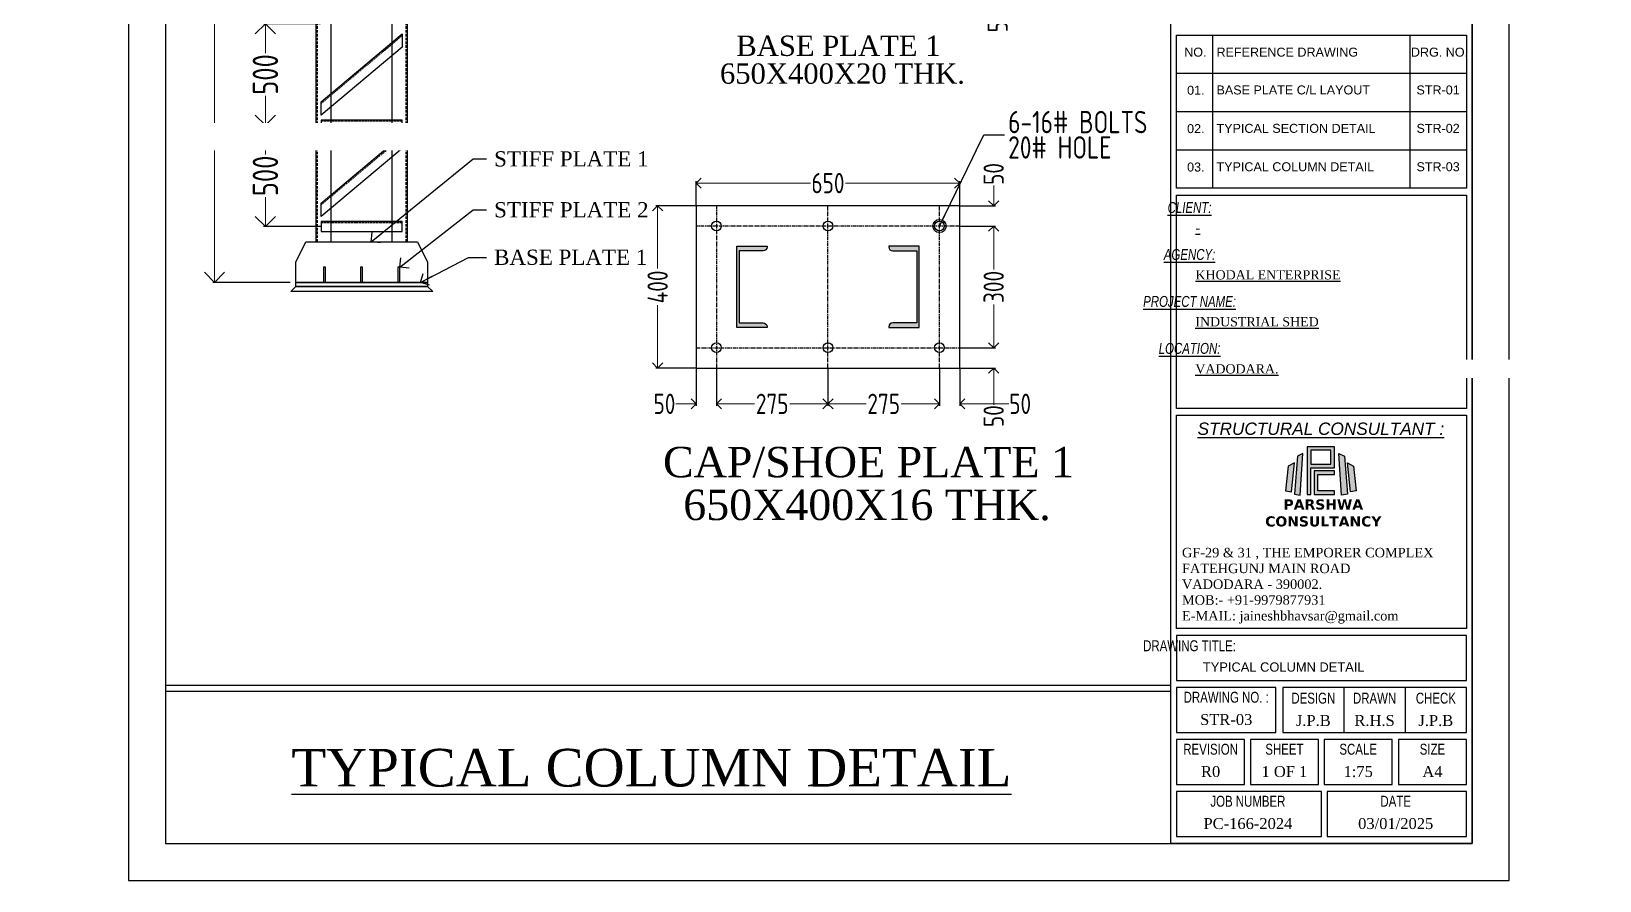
# Model space of a CAD drawing. Header units: millimetres. Extents: x 3470347 to 5996549, y -3470518 to 17149644.
# Drawn here: x 4820664 to 4836133, y 6885636 to 6894010 of the extents above; entities that cross this region are included whole.
import ezdxf

# ---------------------------------------------------------------- set-up
doc = ezdxf.new("R2010")
doc.units = ezdxf.units.MM
doc.header["$MEASUREMENT"] = 0
doc.header["$PDMODE"] = 35
doc.header["$PDSIZE"] = -5
doc.linetypes.add('CENTERX2', pattern=[4, 2.5, -0.5, 0.5, -0.5])
doc.linetypes.add('DASHED', pattern=[0.75, 0.5, -0.25])
doc.layers.get('0').update_dxf_attribs({"linetype": 'CONTINUOUS', "lineweight": 25})
doc.layers.get('DEFPOINTS').update_dxf_attribs({"linetype": 'CONTINUOUS', "lineweight": 25})
for name, color, linetype, lineweight in [('rDIMension', 1, 'CONTINUOUS', 18), ('rRCC 1', 3, 'CONTINUOUS', 25), ('SHEET', 7, 'CONTINUOUS', 15)]:
    doc.layers.add(name, color=color, linetype=linetype, lineweight=lineweight)
doc.layers.add('STR TEX', color=4, linetype='CONTINUOUS')
doc.styles.add('Arial', font='arial.ttf', dxfattribs={"height": 0.2})
doc.styles.add('DIM', font='geniso.shx', dxfattribs={"width": 0.85})
doc.styles.add('JAINIL', font='times.ttf')
doc.styles.get("Standard").update_dxf_attribs({"font": ''})
doc.styles.add('TEXT3', font='geniso.shx')
doc.styles.add('TEXT3 0.75NA', font='geniso.shx', dxfattribs={"width": 0.75})
doc.styles.get('Standard').set_extended_font_data('AR CENA')
doc.dimstyles.new('ST-100', dxfattribs={"dimscale": 100, "dimtxt": 7, "dimasz": 5, "dimexe": 0.18, "dimexo": 0.0625, "dimgap": 0.2, "dimtad": 0, "dimdec": 0, "dimzin": 0, "dimdsep": 46, "dimtxsty": 'DIM', "dimblk": 'OPEN90', "dimcen": 0.09, "dimclrd": 256, "dimclrt": 7, "dimadec": 0, "dimazin": 0, "dimtfac": 1, "dimtdec": 0, "dimtofl": 0, "dimtmove": 0, "dimatfit": 3, "dimldrblk": 'OPEN90', "dimfxl": 1, "dimtolj": 1, "dimtzin": 0, "dimlwd": -1, "dimarcsym": 0})
doc.dimstyles.new('ST-25', dxfattribs={"dimscale": 100, "dimtxt": 2.5, "dimasz": 2, "dimexe": 0.18, "dimexo": 0.0625, "dimgap": 0.2, "dimtad": 0, "dimdec": 0, "dimlfac": 0.25, "dimzin": 0, "dimdsep": 46, "dimtxsty": 'DIM', "dimblk": 'OPEN90', "dimcen": 0.09, "dimclrd": 256, "dimclrt": 7, "dimadec": 0, "dimazin": 0, "dimtfac": 1, "dimtdec": 0, "dimtofl": 0, "dimtmove": 0, "dimatfit": 3, "dimldrblk": 'OPEN90', "dimfxl": 1, "dimtolj": 1, "dimtzin": 0, "dimlwd": -1, "dimarcsym": 0})
doc.dimstyles.new('ST-50', dxfattribs={"dimscale": 100, "dimtxt": 2.5, "dimasz": 2, "dimexe": 0.18, "dimexo": 0.0625, "dimgap": 0.2, "dimtad": 0, "dimdec": 0, "dimlfac": 0.5, "dimzin": 0, "dimdsep": 46, "dimtxsty": 'DIM', "dimblk": 'OPEN90', "dimcen": 0.09, "dimclrd": 256, "dimclrt": 7, "dimadec": 0, "dimazin": 0, "dimtfac": 1, "dimtdec": 0, "dimtofl": 0, "dimtmove": 0, "dimatfit": 3, "dimldrblk": 'OPEN90', "dimfxl": 1, "dimtolj": 1, "dimtzin": 0, "dimlwd": -1, "dimarcsym": 0})

# ---------------------------------------------------------------- blocks, each defined once
blk = doc.blocks.new('_Open90')
at = {"color": 0, "linetype": 'ByBlock', "lineweight": -2}
for p, q in [((0, 0), (-1, 0)), ((-0.5, 0.5), (0, 0)), ((0, 0), (-0.5, -0.5))]:
    blk.add_line(p, q, dxfattribs=at)
blk = doc.blocks.new('*D828')
at = {"layer": 'DEFPOINTS', "color": 0}
for p in [(4822470, 6903535), (4823472, 6903535), (4823222, 6891535)]:
    blk.add_point(p, dxfattribs=at)
at = {"layer": 'rDIMension', "color": 0, "linetype": 'ByBlock', "lineweight": -2, "ltscale": 0.3}
for p, q in [((4823466, 6903535), (4822452, 6903535)), ((4823216, 6891535), (4822452, 6891535))]:
    blk.add_line(p, q, dxfattribs=at)
at = {"layer": 'rDIMension', "linetype": 'ByBlock', "ltscale": 0.3}
for p, q in [((4822470, 6903335), (4822470, 6897821)), ((4822470, 6891735), (4822470, 6897249))]:
    blk.add_line(p, q, dxfattribs=at)
at = {"layer": 'rDIMension', "xscale": 200, "yscale": 200, "zscale": 200}
for p, rotation in [((4822470, 6903535), 90), ((4822470, 6891535), 270)]:
    blk.add_blockref('_Open90', p, dxfattribs=dict(at, rotation=rotation))
at = {"layer": 'rDIMension', "color": 7, "insert": (4822470, 6897535), "char_height": 250, "attachment_point": 5, "rotation": 90, "style": 'DIM'}
blk.add_mtext('\\A1;6000', dxfattribs=at)
blk = doc.blocks.new('*D829')
at = {"layer": 'DEFPOINTS', "color": 0}
for p in [(4822972, 6893085), (4823522, 6893085), (4823522, 6892085)]:
    blk.add_point(p, dxfattribs=at)
at = {"layer": 'rDIMension', "color": 0, "linetype": 'ByBlock', "lineweight": -2, "ltscale": 0.3}
for p, q in [((4823516, 6893085), (4822954, 6893085)), ((4823516, 6892085), (4822954, 6892085))]:
    blk.add_line(p, q, dxfattribs=at)
at = {"layer": 'rDIMension', "linetype": 'ByBlock', "ltscale": 0.3}
for p, q in [((4822972, 6892885), (4822972, 6892796)), ((4822972, 6892285), (4822972, 6892374))]:
    blk.add_line(p, q, dxfattribs=at)
at = {"layer": 'rDIMension', "xscale": 200, "yscale": 200, "zscale": 200}
for p, rotation in [((4822972, 6893085), 90), ((4822972, 6892085), 270)]:
    blk.add_blockref('_Open90', p, dxfattribs=dict(at, rotation=rotation))
at = {"layer": 'rDIMension', "color": 7, "insert": (4822972, 6892585), "char_height": 250, "attachment_point": 5, "rotation": 90, "style": 'DIM'}
blk.add_mtext('\\A1;500', dxfattribs=at)
blk = doc.blocks.new('*D830')
at = {"layer": 'DEFPOINTS', "color": 0}
for p in [(4822972, 6894085), (4823522, 6894085), (4823522, 6893085)]:
    blk.add_point(p, dxfattribs=at)
at = {"layer": 'rDIMension', "color": 0, "linetype": 'ByBlock', "lineweight": -2, "ltscale": 0.3}
for p, q in [((4823516, 6894085), (4822954, 6894085)), ((4823516, 6893085), (4822954, 6893085))]:
    blk.add_line(p, q, dxfattribs=at)
at = {"layer": 'rDIMension', "linetype": 'ByBlock', "ltscale": 0.3}
for p, q in [((4822972, 6893885), (4822972, 6893796)), ((4822972, 6893285), (4822972, 6893374))]:
    blk.add_line(p, q, dxfattribs=at)
at = {"layer": 'rDIMension', "xscale": 200, "yscale": 200, "zscale": 200}
for p, rotation in [((4822972, 6894085), 90), ((4822972, 6893085), 270)]:
    blk.add_blockref('_Open90', p, dxfattribs=dict(at, rotation=rotation))
at = {"layer": 'rDIMension', "color": 7, "insert": (4822972, 6893585), "char_height": 250, "attachment_point": 5, "rotation": 90, "style": 'DIM'}
blk.add_mtext('\\A1;500', dxfattribs=at)
blk = doc.blocks.new('Q')
at = {"linetype": 'Continuous', "ltscale": 0.5}
h = blk.add_hatch(color=152, dxfattribs=at)
h.dxf.hatch_style = 1
h.paths.add_polyline_path([(9.79, 19.18), (9.79, 9.76), (10.5, 9.76), (10.5, 15.05), (15.19, 15.05), (15.19, 19.18)])
h.paths.add_polyline_path([(10.5, 18.5), (10.5, 15.72), (14.45, 15.72), (14.45, 18.5)], flags=16)
h = blk.add_hatch(color=152, dxfattribs=at)
h.dxf.hatch_style = 1
h.paths.add_polyline_path([(6.07, 15.37), (5.53, 10.52), (6.67, 10.29), (7.27, 16.02)])
h.paths.add_polyline_path([(18.9, 15.37), (19.44, 10.52), (18.3, 10.29), (17.7, 16.02)])
h = blk.add_hatch(color=10, dxfattribs=at)
h.dxf.hatch_style = 1
h.paths.add_polyline_path([(7.87, 17.31), (7.27, 9.83), (8.41, 9.62), (8.96, 17.82)])
h.paths.add_polyline_path([(17.1, 17.31), (17.7, 9.83), (16.56, 9.62), (16.01, 17.82)])
h = blk.add_hatch(color=152, dxfattribs=at)
h.dxf.hatch_style = 1
h.paths.add_polyline_path([(11.15, 14.43), (11.15, 9.76), (15.19, 9.76), (15.19, 10.52), (11.87, 10.52), (11.87, 13.69), (15.19, 13.69), (15.19, 14.43)])
at = {"color": 152, "linetype": 'Continuous'}
for points in [[(9.79, 19.18), (9.79, 9.76), (10.5, 9.76), (10.5, 15.05), (15.19, 15.05), (15.19, 19.18), (9.79, 19.18)], [(6.07, 15.37), (5.53, 10.52), (6.67, 10.29), (7.27, 16.02), (6.07, 15.37)], [(10.5, 18.5), (10.5, 15.72), (14.45, 15.72), (14.45, 18.5), (10.5, 18.5)], [(18.9, 15.37), (19.44, 10.52), (18.3, 10.29), (17.7, 16.02), (18.9, 15.37)], [(11.15, 14.43), (11.15, 9.76), (15.19, 9.76), (15.19, 10.52), (11.87, 10.52), (11.87, 13.69), (15.19, 13.69), (15.19, 14.43), (11.15, 14.43)]]:
    blk.add_lwpolyline(points, dxfattribs=at)
at = {"color": 10, "linetype": 'Continuous'}
for points in [[(7.87, 17.31), (7.27, 9.83), (8.41, 9.62), (8.96, 17.82), (7.87, 17.31)], [(17.1, 17.31), (17.7, 9.83), (16.56, 9.62), (16.01, 17.82), (17.1, 17.31)]]:
    blk.add_lwpolyline(points, dxfattribs=at)
at = {"linetype": 'Continuous', "insert": (1.32, 8.82), "char_height": 2, "attachment_point": 1}
blk.add_mtext_dynamic_manual_height_columns('\\pxqc;{\\fVerdana|b1|i0|c0|p34;\\C152;PARSHWA\\PCONSULTANCY }', width=23.282, gutter_width=1, heights=[6.3], dxfattribs=at)
blk = doc.blocks.new('*D850')
at = {"layer": 'DEFPOINTS', "color": 0}
for p in [(4829860, 6894784), (4829860, 6894584), (4830195, 6894584)]:
    blk.add_point(p, dxfattribs=at)
at = {"layer": 'rDIMension'}
for p, q in [((4830195, 6894884), (4830195, 6894984)), ((4830195, 6894484), (4830195, 6894223))]:
    blk.add_line(p, q, dxfattribs=at)
at = {"layer": 'rDIMension', "color": 0, "lineweight": -2}
for p, q in [((4829867, 6894784), (4830213, 6894784)), ((4829867, 6894584), (4830213, 6894584))]:
    blk.add_line(p, q, dxfattribs=at)
at = {"layer": 'rDIMension', "xscale": 100, "yscale": 100, "zscale": 100}
for p, rotation in [((4830195, 6894784), 270), ((4830195, 6894584), 90)]:
    blk.add_blockref('_Open90', p, dxfattribs=dict(at, rotation=rotation))
at = {"layer": 'rDIMension', "color": 7, "insert": (4830195, 6894109), "char_height": 200, "attachment_point": 5, "rotation": 90, "style": 'DIM'}
blk.add_mtext('\\A1;50', dxfattribs=at)
blk = doc.blocks.new('*D983')
at = {"layer": 'DEFPOINTS', "color": 0}
for p in [(4829821, 6892514), (4827221, 6892290), (4829821, 6892290)]:
    blk.add_point(p, dxfattribs=at)
at = {"layer": 'rDIMension', "color": 0, "lineweight": -2}
for p, q in [((4827221, 6892297), (4827221, 6892532)), ((4829821, 6892297), (4829821, 6892532))]:
    blk.add_line(p, q, dxfattribs=at)
at = {"layer": 'rDIMension'}
for p, q in [((4827321, 6892514), (4828348, 6892514)), ((4829721, 6892514), (4828694, 6892514))]:
    blk.add_line(p, q, dxfattribs=at)
at = {"layer": 'rDIMension', "xscale": 100, "yscale": 100, "zscale": 100, "rotation": 180}
blk.add_blockref('_Open90', (4827221, 6892514), dxfattribs=at)
at = {"layer": 'rDIMension', "xscale": 100, "yscale": 100, "zscale": 100}
blk.add_blockref('_Open90', (4829821, 6892514), dxfattribs=at)
at = {"layer": 'rDIMension', "color": 7, "insert": (4828521, 6892514), "char_height": 200, "attachment_point": 5, "style": 'DIM'}
blk.add_mtext('\\A1;650', dxfattribs=at)
blk = doc.blocks.new('*D984')
at = {"layer": 'DEFPOINTS', "color": 0}
for p in [(4826841, 6892290), (4827221, 6892290), (4827221, 6890690)]:
    blk.add_point(p, dxfattribs=at)
at = {"layer": 'rDIMension', "color": 0, "lineweight": -2}
for p, q in [((4827215, 6892290), (4826823, 6892290)), ((4827215, 6890690), (4826823, 6890690))]:
    blk.add_line(p, q, dxfattribs=at)
at = {"layer": 'rDIMension'}
for p, q in [((4826841, 6892190), (4826841, 6891672)), ((4826841, 6890790), (4826841, 6891309))]:
    blk.add_line(p, q, dxfattribs=at)
at = {"layer": 'rDIMension', "xscale": 100, "yscale": 100, "zscale": 100}
for p, rotation in [((4826841, 6892290), 90), ((4826841, 6890690), 270)]:
    blk.add_blockref('_Open90', p, dxfattribs=dict(at, rotation=rotation))
at = {"layer": 'rDIMension', "color": 7, "insert": (4826841, 6891490), "char_height": 200, "attachment_point": 5, "rotation": 90, "style": 'DIM'}
blk.add_mtext('\\A1;400', dxfattribs=at)
blk = doc.blocks.new('*D985')
at = {"layer": 'DEFPOINTS', "color": 0}
for p in [(4827221, 6890690), (4827421, 6890690), (4827221, 6890337)]:
    blk.add_point(p, dxfattribs=at)
at = {"layer": 'rDIMension', "color": 0, "lineweight": -2}
for p, q in [((4827221, 6890684), (4827221, 6890319)), ((4827421, 6890684), (4827421, 6890319))]:
    blk.add_line(p, q, dxfattribs=at)
at = {"layer": 'rDIMension'}
for p, q in [((4827121, 6890337), (4827021, 6890337)), ((4827521, 6890337), (4827621, 6890337))]:
    blk.add_line(p, q, dxfattribs=at)
at = {"layer": 'rDIMension', "xscale": 100, "yscale": 100, "zscale": 100}
blk.add_blockref('_Open90', (4827221, 6890337), dxfattribs=at)
at = {"layer": 'rDIMension', "xscale": 100, "yscale": 100, "zscale": 100, "rotation": 180}
blk.add_blockref('_Open90', (4827421, 6890337), dxfattribs=at)
at = {"layer": 'rDIMension', "color": 7, "insert": (4826908, 6890337), "char_height": 200, "attachment_point": 5, "style": 'DIM'}
blk.add_mtext('\\A1;50', dxfattribs=at)
blk = doc.blocks.new('*D986')
at = {"layer": 'DEFPOINTS', "color": 0}
for p in [(4827421, 6890690), (4828521, 6890690), (4828521, 6890337)]:
    blk.add_point(p, dxfattribs=at)
at = {"layer": 'rDIMension', "color": 0, "lineweight": -2}
for p, q in [((4827421, 6890684), (4827421, 6890319)), ((4828521, 6890684), (4828521, 6890319))]:
    blk.add_line(p, q, dxfattribs=at)
at = {"layer": 'rDIMension'}
for p, q in [((4827521, 6890337), (4827798, 6890337)), ((4828421, 6890337), (4828144, 6890337))]:
    blk.add_line(p, q, dxfattribs=at)
at = {"layer": 'rDIMension', "xscale": 100, "yscale": 100, "zscale": 100, "rotation": 180}
blk.add_blockref('_Open90', (4827421, 6890337), dxfattribs=at)
at = {"layer": 'rDIMension', "xscale": 100, "yscale": 100, "zscale": 100}
blk.add_blockref('_Open90', (4828521, 6890337), dxfattribs=at)
at = {"layer": 'rDIMension', "color": 7, "insert": (4827971, 6890337), "char_height": 200, "attachment_point": 5, "style": 'DIM'}
blk.add_mtext('\\A1;275', dxfattribs=at)
blk = doc.blocks.new('*D987')
at = {"layer": 'DEFPOINTS', "color": 0}
for p in [(4828521, 6890690), (4829621, 6890690), (4829621, 6890337)]:
    blk.add_point(p, dxfattribs=at)
at = {"layer": 'rDIMension', "color": 0, "lineweight": -2}
for p, q in [((4828521, 6890684), (4828521, 6890319)), ((4829621, 6890684), (4829621, 6890319))]:
    blk.add_line(p, q, dxfattribs=at)
at = {"layer": 'rDIMension'}
for p, q in [((4828621, 6890337), (4828898, 6890337)), ((4829521, 6890337), (4829244, 6890337))]:
    blk.add_line(p, q, dxfattribs=at)
at = {"layer": 'rDIMension', "xscale": 100, "yscale": 100, "zscale": 100, "rotation": 180}
blk.add_blockref('_Open90', (4828521, 6890337), dxfattribs=at)
at = {"layer": 'rDIMension', "xscale": 100, "yscale": 100, "zscale": 100}
blk.add_blockref('_Open90', (4829621, 6890337), dxfattribs=at)
at = {"layer": 'rDIMension', "color": 7, "insert": (4829071, 6890337), "char_height": 200, "attachment_point": 5, "style": 'DIM'}
blk.add_mtext('\\A1;275', dxfattribs=at)
blk = doc.blocks.new('*D988')
at = {"layer": 'DEFPOINTS', "color": 0}
for p in [(4829621, 6890690), (4829821, 6890690), (4829821, 6890337)]:
    blk.add_point(p, dxfattribs=at)
at = {"layer": 'rDIMension', "color": 0, "lineweight": -2}
for p, q in [((4829621, 6890684), (4829621, 6890319)), ((4829821, 6890684), (4829821, 6890319))]:
    blk.add_line(p, q, dxfattribs=at)
at = {"layer": 'rDIMension'}
for p, q in [((4829521, 6890337), (4829421, 6890337)), ((4829921, 6890337), (4830304, 6890337))]:
    blk.add_line(p, q, dxfattribs=at)
at = {"layer": 'rDIMension', "xscale": 100, "yscale": 100, "zscale": 100}
blk.add_blockref('_Open90', (4829621, 6890337), dxfattribs=at)
at = {"layer": 'rDIMension', "xscale": 100, "yscale": 100, "zscale": 100, "rotation": 180}
blk.add_blockref('_Open90', (4829821, 6890337), dxfattribs=at)
at = {"layer": 'rDIMension', "color": 7, "insert": (4830417, 6890337), "char_height": 200, "attachment_point": 5, "style": 'DIM'}
blk.add_mtext('\\A1;50', dxfattribs=at)
blk = doc.blocks.new('*D989')
at = {"layer": 'DEFPOINTS', "color": 0}
for p in [(4829821, 6892290), (4830156, 6892290), (4829821, 6892090)]:
    blk.add_point(p, dxfattribs=at)
at = {"layer": 'rDIMension'}
for p, q in [((4830156, 6892390), (4830156, 6892490)), ((4830156, 6891990), (4830156, 6891890))]:
    blk.add_line(p, q, dxfattribs=at)
at = {"layer": 'rDIMension', "color": 0, "lineweight": -2}
for p, q in [((4829827, 6892290), (4830174, 6892290)), ((4829827, 6892090), (4830174, 6892090))]:
    blk.add_line(p, q, dxfattribs=at)
at = {"layer": 'rDIMension', "xscale": 100, "yscale": 100, "zscale": 100}
for p, rotation in [((4830156, 6892290), 270), ((4830156, 6892090), 90)]:
    blk.add_blockref('_Open90', p, dxfattribs=dict(at, rotation=rotation))
at = {"layer": 'rDIMension', "color": 7, "insert": (4830156, 6892604), "char_height": 200, "attachment_point": 5, "rotation": 90, "style": 'DIM'}
blk.add_mtext('\\A1;50', dxfattribs=at)
blk = doc.blocks.new('*D990')
at = {"layer": 'DEFPOINTS', "color": 0}
for p in [(4829821, 6892090), (4829821, 6890890), (4830156, 6890890)]:
    blk.add_point(p, dxfattribs=at)
at = {"layer": 'rDIMension', "color": 0, "lineweight": -2}
for p, q in [((4829827, 6892090), (4830174, 6892090)), ((4829827, 6890890), (4830174, 6890890))]:
    blk.add_line(p, q, dxfattribs=at)
at = {"layer": 'rDIMension'}
for p, q in [((4830156, 6891990), (4830156, 6891663)), ((4830156, 6890990), (4830156, 6891317))]:
    blk.add_line(p, q, dxfattribs=at)
at = {"layer": 'rDIMension', "xscale": 100, "yscale": 100, "zscale": 100}
for p, rotation in [((4830156, 6892090), 90), ((4830156, 6890890), 270)]:
    blk.add_blockref('_Open90', p, dxfattribs=dict(at, rotation=rotation))
at = {"layer": 'rDIMension', "color": 7, "insert": (4830156, 6891490), "char_height": 200, "attachment_point": 5, "rotation": 90, "style": 'DIM'}
blk.add_mtext('\\A1;300', dxfattribs=at)
blk = doc.blocks.new('*D991')
at = {"layer": 'DEFPOINTS', "color": 0}
for p in [(4829821, 6890890), (4829821, 6890690), (4830156, 6890690)]:
    blk.add_point(p, dxfattribs=at)
at = {"layer": 'rDIMension'}
for p, q in [((4830156, 6890990), (4830156, 6891090)), ((4830156, 6890590), (4830156, 6890329))]:
    blk.add_line(p, q, dxfattribs=at)
at = {"layer": 'rDIMension', "color": 0, "lineweight": -2}
for p, q in [((4829827, 6890890), (4830174, 6890890)), ((4829827, 6890690), (4830174, 6890690))]:
    blk.add_line(p, q, dxfattribs=at)
at = {"layer": 'rDIMension', "xscale": 100, "yscale": 100, "zscale": 100}
for p, rotation in [((4830156, 6890890), 270), ((4830156, 6890690), 90)]:
    blk.add_blockref('_Open90', p, dxfattribs=dict(at, rotation=rotation))
at = {"layer": 'rDIMension', "color": 7, "insert": (4830156, 6890216), "char_height": 200, "attachment_point": 5, "rotation": 90, "style": 'DIM'}
blk.add_mtext('\\A1;50', dxfattribs=at)

msp = doc.modelspace()

# ---------------------------------------------------------------- hatches: boundary and pattern name
at = {"transparency": 33554559}
h = msp.add_hatch(color=1, dxfattribs=at)
h.dxf.hatch_style = 1
h.paths.add_polyline_path([(4827621.22, 6891090.42), (4827621.22, 6891890.42), (4827921.22, 6891890.42), (4827921.22, 6891884.82, -0.41421356), (4827881.22, 6891844.82), (4827645.62, 6891844.82), (4827645.62, 6891136.02), (4827881.22, 6891136.02, -0.41421356), (4827921.22, 6891096.02), (4827921.22, 6891090.42)])
h = msp.add_hatch(color=1, dxfattribs=at)
h.dxf.hatch_style = 1
h.paths.add_polyline_path([(4829121.22, 6891096.02), (4829121.22, 6891090.42), (4829421.22, 6891090.42), (4829421.22, 6891890.42), (4829121.22, 6891890.42), (4829121.22, 6891884.82, 0.41421356), (4829161.22, 6891844.82), (4829396.82, 6891844.82), (4829396.82, 6891136.02), (4829161.22, 6891136.02, 0.41421356)])

# ---------------------------------------------------------------- linework, layer by layer
at = {"color": 1}
for p, q in [((4823622.45, 6891935.11), (4823622.45, 6903550.27)), ((4824222.45, 6891935.11), (4824222.45, 6903610.94)), ((4824372.45, 6891935.11), (4824372.45, 6903626.1)), ((4823472.45, 6891935.11), (4823472.45, 6903535.11))]:
    msp.add_line(p, q, dxfattribs=at)
at = {"color": 1, "linetype": 'DASHED', "ltscale": 50}
for p, q in [((4824360.25, 6891935.11), (4824360.25, 6903624.87)), ((4823484.65, 6891935.11), (4823484.65, 6903536.34))]:
    msp.add_line(p, q, dxfattribs=at)
at = {"lineweight": 25}
for p, q in [((4831960.19, 6893599.43, 0), (4834819.47, 6893599.43, 0)), ((4831960.19, 6893220.81, 0), (4834819.47, 6893220.81, 0)), ((4821987.28, 6887562.79, 0), (4831903.82, 6887562.79, 0)), ((4821987.28, 6887504.43, 0), (4831903.82, 6887504.43, 0)), ((4833610.84, 6887541.21, 0), (4833610.84, 6887095.89, 0)), ((4834215.16, 6887541.21, 0), (4834215.16, 6887095.89, 0))]:
    msp.add_line(p, q, dxfattribs=at)
at = {"color": 8, "linetype": 'CENTERX2', "ltscale": 15}
for p, q in [((4827421.22, 6892290.42), (4827421.22, 6890690.42)), ((4828521.22, 6890690.42), (4828521.22, 6892290.42)), ((4829621.22, 6890690.42), (4829621.22, 6892290.42)), ((4829821.22, 6892090.42), (4827221.22, 6892090.42)), ((4827221.22, 6890890.42), (4829821.22, 6890890.42))]:
    msp.add_line(p, q, dxfattribs=at)
at = {"color": 3}
for points in [[(4824322.45, 6893985.11), (4824322.45, 6893854.7), (4823522.45, 6893185.11), (4823522.45, 6893315.51), (4824322.48, 6893985.13)], [(4824322.45, 6892985.11), (4824322.45, 6892854.7), (4823522.45, 6892185.11), (4823522.45, 6892315.51), (4824322.48, 6892985.13)]]:
    msp.add_lwpolyline(points, dxfattribs=at)
at = {"color": 3, "linetype": 'DASHED', "ltscale": 20}
for points in [[(4823522.45, 6893299.87), (4824322.45, 6893969.46)], [(4823522.45, 6892299.87), (4824322.45, 6892969.46)]]:
    msp.add_lwpolyline(points, dxfattribs=at)
at = {"color": 3}
for points in [[(4824322.45, 6893035.11), (4824322.45, 6893135.11), (4823522.45, 6893135.11), (4823522.45, 6893035.11)], [(4824322.45, 6892035.11), (4824322.45, 6892135.11), (4823522.45, 6892135.11), (4823522.45, 6892035.11)]]:
    msp.add_lwpolyline(points, close=True, dxfattribs=at)
at = {"color": 3, "linetype": 'DASHED', "ltscale": 20}
for points in [[(4824322.45, 6893035.11), (4824322.45, 6893123.11), (4823522.45, 6893123.11), (4823522.45, 6893035.11)], [(4824322.45, 6892035.11), (4824322.45, 6892123.11), (4823522.45, 6892123.11), (4823522.45, 6892035.11)]]:
    msp.add_lwpolyline(points, close=True, dxfattribs=at)
at = {"color": 5}
for points in [[(4827221.22, 6892290.42), (4827221.22, 6890690.42), (4829821.22, 6890690.42), (4829821.22, 6892290.42)], [(4823272.45, 6891495.11), (4823272.45, 6891535.11), (4824572.45, 6891535.11), (4824572.45, 6891495.11)]]:
    msp.add_lwpolyline(points, close=True, dxfattribs=at)
at = {"lineweight": 25, "elevation": 0}
for points in [[(4834819.47, 6890292.65), (4831960.19, 6890292.65), (4831960.19, 6892395.98), (4834819.47, 6892395.98)], [(4834819.47, 6888121.72), (4831960.19, 6888121.72), (4831960.19, 6890225.05), (4834819.47, 6890225.05)], [(4831960.19, 6887608.8), (4834819.47, 6887608.8), (4834819.47, 6888054.12), (4831960.19, 6888054.12)], [(4831960.19, 6887095.89), (4832938.93, 6887095.89), (4832938.93, 6887541.21), (4831960.19, 6887541.21)], [(4833006.53, 6887095.89), (4834819.47, 6887095.89), (4834819.47, 6887541.21), (4833006.53, 6887541.21)], [(4831960.19, 6886582.97), (4832631.52, 6886582.97), (4832631.52, 6887028.29), (4831960.19, 6887028.29)], [(4832687.89, 6886582.97), (4833359.22, 6886582.97), (4833359.22, 6887028.29), (4832687.89, 6887028.29)], [(4833415.59, 6886582.97), (4834086.92, 6886582.97), (4834086.92, 6887028.29), (4833415.59, 6887028.29)], [(4834148.14, 6886582.97), (4834819.47, 6886582.97), (4834819.47, 6887028.29), (4834148.14, 6887028.29)], [(4831960.19, 6886070.05), (4833389.83, 6886070.05), (4833389.83, 6886515.37), (4831960.19, 6886515.37)], [(4833446.2, 6886070.05), (4834819.47, 6886070.05), (4834819.47, 6886515.37), (4833446.2, 6886515.37)]]:
    msp.add_lwpolyline(points, close=True, dxfattribs=at)
at = {"color": 4}
for points in [[(4823272.45, 6891735.11), (4823372.45, 6891935.11), (4824472.45, 6891935.11), (4824572.45, 6891735.11), (4824572.45, 6891535.11), (4823272.45, 6891535.11)], [(4823544.61, 6891685.11), (4823544.61, 6891535.11), (4823564.61, 6891535.11), (4823564.61, 6891685.11)], [(4823911.27, 6891685.11), (4823911.27, 6891535.11), (4823931.27, 6891535.11), (4823931.27, 6891685.11)], [(4824277.94, 6891685.11), (4824277.94, 6891535.11), (4824297.94, 6891535.11), (4824297.94, 6891685.11)]]:
    msp.add_lwpolyline(points, close=True, dxfattribs=at)
at = {"color": 1}
for points in [[(4827645.62, 6891844.82), (4827645.62, 6891136.02), (4827881.22, 6891136.02, -0.41421356), (4827921.22, 6891096.02), (4827921.22, 6891090.42), (4827621.22, 6891090.42), (4827621.22, 6891890.42), (4827921.22, 6891890.42), (4827921.22, 6891884.82, -0.41421356), (4827881.22, 6891844.82)], [(4829396.82, 6891844.82), (4829396.82, 6891136.02), (4829161.22, 6891136.02, 0.41421356), (4829121.22, 6891096.02), (4829121.22, 6891090.42), (4829421.22, 6891090.42), (4829421.22, 6891890.42), (4829121.22, 6891890.42), (4829121.22, 6891884.82, 0.41421356), (4829161.22, 6891844.82)]]:
    msp.add_lwpolyline(points, format="xyb", close=True, dxfattribs=at)
at = {"color": 6}
msp.add_lwpolyline([(4823222.45, 6891445.11), (4823272.45, 6891495.11), (4824572.45, 6891495.11), (4824622.45, 6891445.11)], close=True, dxfattribs=at)
at = {"color": 2}
for centre in [(4827421.22, 6892090.42), (4828521.22, 6892090.42), (4829621.22, 6892090.42), (4827421.22, 6890890.42), (4828521.22, 6890890.42), (4829621.22, 6890890.42)]:
    msp.add_circle(centre, 48, dxfattribs=at)

# ---------------------------------------------------------------- block references
at = {"lineweight": 25, "xscale": 50.12313181997681, "yscale": 50.12313181997681, "zscale": 50.12313181997681}
msp.add_blockref('Q', (4832757.73, 6888953.15, 0), dxfattribs=at)

# ---------------------------------------------------------------- texts
at = {"lineweight": 25, "attachment_point": 2}
for s, insert, char_height, style in [('\\pxql;{\\farial|b0|i1|c0|p0;\\L\\C1;CLIENT:}', (4832087.96, 6892326.76, 0), 107.7175, 'TEXT3 0.75NA'), ('\\pxql;{\\farial|b0|i1|c0|p0;\\L\\C1;AGENCY:}', (4832087.96, 6891863.8, 0), 107.7175, 'TEXT3 0.75NA'), ('\\pxql;{\\farial|b0|i1|c0|p0;\\L\\C1;PROJECT NAME:}', (4832087.96, 6891400.85, 0), 107.7175, 'TEXT3 0.75NA'), ('\\pxql;{\\farial|b0|i1|c0|p0;\\L\\C1;LOCATION:}', (4832087.96, 6890937.89, 0), 107.7175, 'TEXT3 0.75NA'), ('\\pxqc;{\\farial|b0|i1|c0|p0;\\L\\W1;\\C1;STRUCTURAL CONSULTANT : }', (4833383.53, 6890152.67, 0), 121.4811, 'TEXT3 0.75NA'), ('\\pxql;{\\farial|b0|i0|c0|p0;\\C1;DRAWING TITLE:}', (4832087.96, 6888005.39, 0), 107.7175, 'TEXT3 0.75NA'), ('\\pxqc;{\\farial|b0|i0|c0|p0;\\C1;DRAWING NO. :}', (4832449.56, 6887497.95, 0), 107.7175, 'TEXT3 0.75NA'), ('\\pxqc;{\\farial|b0|i0|c0|p0;\\C1;DESIGN}', (4833308.69, 6887488.61, 0), 107.7175, 'TEXT3 0.75NA'), ('\\pxqc;{\\farial|b0|i0|c0|p0;\\C1;DRAWN}', (4833913, 6887488.61, 0), 107.7175, 'TEXT3 0.75NA'), ('\\pxqc;{\\farial|b0|i0|c0|p0;\\C1;CHECK}', (4834517.31, 6887488.61, 0), 107.7175, 'TEXT3 0.75NA'), ('\\pxqc;{\\C22;STR-03}', (4832449.56, 6887277.88, 0), 107.7175, 'JAINIL'), ('\\pxqc;{\\C22;J.P.B}', (4833308.69, 6887268.54, 0), 107.7175, 'JAINIL'), ('\\pxqc;{\\C22;R.H\\fTimes New Roman|b0|i0|c0|p18;.\\fTimes New Roman|b0|i0|c0|p18;S}', (4833913, 6887268.54, 0), 107.7175, 'JAINIL'), ('\\pxqc;{\\C22;J.P.B}', (4834517.31, 6887268.54, 0), 107.7175, 'JAINIL'), ('\\pxqc;{\\farial|b0|i0|c0|p0;\\C1;REVISION}', (4832295.85, 6886985.03, 0), 107.7175, 'TEXT3 0.75NA'), ('\\pxqc;{\\farial|b0|i0|c0|p0;\\C1;SHEET}', (4833023.55, 6886985.03, 0), 107.7175, 'TEXT3 0.75NA'), ('\\pxqc;{\\farial|b0|i0|c0|p0;\\C1;SCALE}', (4833751.25, 6886985.03, 0), 107.7175, 'TEXT3 0.75NA'), ('\\pxqc;{\\farial|b0|i0|c0|p0;\\C1;SIZE}', (4834483.8, 6886985.03, 0), 107.7175, 'TEXT3 0.75NA'), ('\\pxqc;{\\C22;R0}', (4832295.85, 6886764.96, 0), 107.7175, 'JAINIL'), ('\\pxqc;{\\C22;1 OF 1}', (4833023.55, 6886764.96, 0), 107.7175, 'JAINIL'), ('\\pxqc;{\\C22;1:75}', (4833751.25, 6886764.96, 0), 107.7175, 'JAINIL'), ('\\pxqc;{\\C22;A4}', (4834483.8, 6886764.96, 0), 107.7175, 'JAINIL'), ('\\pxqc;{\\farial|b0|i0|c0|p0;\\C1;JOB NUMBER}', (4832663.59, 6886472.11, 0), 107.7175, 'TEXT3 0.75NA'), ('\\pxqc;{\\farial|b0|i0|c0|p0;\\C1;DATE}', (4834121.41, 6886472.11, 0), 107.7175, 'TEXT3 0.75NA'), ('\\pxqc;{\\C22;PC-166-2024}', (4832663.59, 6886252.05, 0), 107.7175, 'JAINIL'), ('\\pxqc;{\\C22;03/01/2025}', (4834121.41, 6886252.05, 0), 107.7175, 'JAINIL')]:
    msp.add_mtext(s, dxfattribs=dict(at, insert=insert, char_height=char_height, style=style))
at = {"lineweight": 25, "attachment_point": 1, "style": 'TEXT3'}
for s, insert, char_height, width in [('{\\ftimes new roman|b0|i0|c0|p0;\\L-}', (4832146.16, 6892117.93, 0), 90.9079, 24841.6711), ('{\\ftimes new roman|b0|i0|c0|p0;\\LKHODAL ENTERPRISE }', (4832146.16, 6891654.98, 0), 90.9079, 24841.6711), ('{\\ftimes new roman|b0|i0|c0|p0;\\LINDUSTRIAL SHED}', (4832144.93, 6891191.96, 0), 90.9079, 24841.6711), ('{\\ftimes new roman|b0|i0|c0|p0;GF-29 & 31 , THE EMPORER COMPLEX\\PFATEHGUNJ MAIN ROAD\\PVADODARA - 390002.\\PMOB:- +91-9979877931\\PE-MAIL: jaineshbhavsar@gmail.com}', (4832013.23, 6888917.03, 0), 93.3982, 25522.1752), ('\\pxql;{\\farial|b0|i0|c0|p0;\\C22;TYPICAL COLUMN DETAIL}', (4832219.26, 6887787.18, 0), 90.9079, 1712.9903)]:
    msp.add_mtext(s, dxfattribs=dict(at, insert=insert, char_height=char_height, width=width))
at = {"color": 7, "lineweight": 25, "insert": (4826780.13, 6886746.6, 0), "char_height": 371.2507, "width": 15284.2735, "attachment_point": 5, "style": 'Arial'}
msp.add_mtext('{\\ftimes new roman|b0|i0|c0|p0;\\LTYPICAL COLUMN DETAIL}', dxfattribs=at)
at = {"layer": 'STR TEX', "color": 6, "lineweight": 25, "char_height": 88.6473, "attachment_point": 4, "style": 'JAINIL'}
for s, insert in [('\\pxql;{\\farial|b0|i0|c0|p0;\\C31;NO.}', (4832035.21, 6893804.86, 0)), ('\\pxql;{\\farial|b0|i0|c0|p0;\\C31;REFERENCE DRAWING}', (4832353.85, 6893804.86, 0)), ('\\pxql;{\\farial|b0|i0|c0|p0;\\C31;DRG. NO.}', (4834271.28, 6893804.86, 0)), ('\\pxql;{\\farial|b0|i0|c0|p0;\\C22;01.}', (4832063.73, 6893429.06, 0)), ('\\pxql;{\\farial|b0|i0|c0|p0;\\C22;BASE PLATE C/L LAYOUT}', (4832353.85, 6893431.87, 0)), ('\\pxql;{\\farial|b0|i0|c0|p0;\\C22;STR-01}', (4834326.29, 6893431.87, 0)), ('\\pxql;{\\farial|b0|i0|c0|p0;\\C22;03.}', (4832063.73, 6892671.83, 0)), ('\\pxql;{\\farial|b0|i0|c0|p0;\\C22;TYPICAL COLUMN DETAIL}', (4832353.85, 6892674.64, 0)), ('\\pxql;{\\farial|b0|i0|c0|p0;\\C22;STR-03}', (4834326.29, 6892674.64, 0))]:
    msp.add_mtext(s, dxfattribs=dict(at, insert=insert))

# ---------------------------------------------------------------- dimensions: what is measured, and where the dimension line sits
at = {"layer": 'rDIMension', "color": 1, "linetype": 'ByBlock', "ltscale": 0.3}
for base, p1, p2, picture, middle in [((4822469.96, 6903535.11), (4823222.45, 6891535.11), (4823472.45, 6903535.11), '*D828', (4822469.96, 6897535.11)), ((4822971.92, 6894085.11), (4823522.45, 6893085.11), (4823522.45, 6894085.11), '*D830', (4822971.92, 6893585.11)), ((4822971.92, 6893085.11), (4823522.45, 6892085.11), (4823522.45, 6893085.11), '*D829', (4822971.92, 6892585.11))]:
    dim = msp.add_linear_dim(base=base, p1=p1, p2=p2, angle=90, dimstyle='ST-50', override={"dimblk": 'Open90'}, dxfattribs=at)
    dim.commit()
    dim.dimension.update_dxf_attribs({"geometry": picture, "text_midpoint": middle})
at = {"layer": 'rDIMension'}
for base, p1, p2, picture, middle in [((4830195.01, 6894583.91), (4829860.35, 6894783.91), (4829860.35, 6894583.91), '*D850', (4830195.01, 6894109.29)), ((4830155.89, 6890690.42), (4829821.22, 6890890.42), (4829821.22, 6890690.42), '*D991', (4830155.89, 6890215.79))]:
    dim = msp.add_linear_dim(base=base, p1=p1, p2=p2, angle=90, dimstyle='ST-25', override={"dimtxt": 2, "dimasz": 1, "dimblk": 'Open90'}, dxfattribs=at)
    dim.commit()
    dim.dimension.update_dxf_attribs({"geometry": picture, "text_midpoint": middle, "dimtype": 160})
for base, p2, picture, middle in [((4830155.89, 6892290.42), (4829821.22, 6892290.42), '*D989', (4830155.89, 6892603.99)), ((4830155.89, 6890890.42), (4829821.22, 6890890.42), '*D990', (4830155.89, 6891490.42))]:
    dim = msp.add_linear_dim(base=base, p1=(4829821.22, 6892090.42), p2=p2, angle=90, dimstyle='ST-25', override={"dimtxt": 2, "dimasz": 1, "dimblk": 'Open90'}, dxfattribs=at)
    dim.commit()
    dim.dimension.update_dxf_attribs({"geometry": picture, "text_midpoint": middle})
for base, p1, p2, override, picture, middle in [((4829821.22, 6892514.24), (4827221.22, 6892290.42), (4829821.22, 6892290.42), {"dimtxt": 2, "dimasz": 1}, '*D983', (4828521.22, 6892514.24)), ((4827221.22, 6890337.09), (4827421.22, 6890690.42), (4827221.22, 6890690.42), {"dimtxt": 2, "dimasz": 1, "dimblk": 'Open90'}, '*D985', (4826907.66, 6890337.09)), ((4828521.22, 6890337.09), (4827421.22, 6890690.42), (4828521.22, 6890690.42), {"dimtxt": 2, "dimasz": 1, "dimblk": 'Open90'}, '*D986', (4827971.22, 6890337.09)), ((4829621.22, 6890337.09), (4828521.22, 6890690.42), (4829621.22, 6890690.42), {"dimtxt": 2, "dimasz": 1, "dimblk": 'Open90'}, '*D987', (4829071.22, 6890337.09))]:
    dim = msp.add_linear_dim(base=base, p1=p1, p2=p2, dimstyle='ST-25', override=override, dxfattribs=at)
    dim.commit()
    dim.dimension.update_dxf_attribs({"geometry": picture, "text_midpoint": middle})
dim = msp.add_linear_dim(base=(4829821.22, 6890337.09), p1=(4829621.22, 6890690.42), p2=(4829821.22, 6890690.42), dimstyle='ST-25', override={"dimtxt": 2, "dimasz": 1, "dimblk": 'Open90'}, dxfattribs=at)
dim.commit()
dim.dimension.update_dxf_attribs({"geometry": '*D988', "text_midpoint": (4830417.11, 6890337.09), "dimtype": 160})

# ---------------------------------------------------------------- leaders
at = {"layer": 'rRCC 1'}
for points in [[(4824015.85, 6891935.11), (4825020.47, 6892751.85), (4825152.5, 6892751.85)], [(4824297.94, 6891685.11), (4825020.47, 6892250.09), (4825152.5, 6892250.09)], [(4824501.51, 6891535.11), (4824975.17, 6891781.77), (4825152.5, 6891781.77)]]:
    msp.add_leader(points, dimstyle='ST-100', override={"dimasz": 1.3}, dxfattribs=at)

# ---------------------------------------------------------------- next in the draw order: texts
at = {"layer": 'rRCC 1', "color": 7, "char_height": 150, "attachment_point": 4, "line_spacing_factor": 0.709091, "style": 'JAINIL', "bg_fill": 2}
for s, insert in [('\\A1;STIFF PLATE 1', (4825228.31, 6892751.85)), ('\\A1;STIFF PLATE 2', (4825228.31, 6892250.09)), ('\\A1;BASE PLATE 1', (4825228.31, 6891781.77))]:
    msp.add_mtext(s, dxfattribs=dict(at, insert=insert))

# ---------------------------------------------------------------- next in the draw order: texts
at = {"lineweight": 25, "insert": (4814419.24, 6893039.54, 0), "char_height": 133.93, "width": 36597.9838, "attachment_point": 1, "style": 'TEXT3', "bg_fill": 2}
msp.add_mtext('{\\ftimes new roman|b0|i0|c0|p0;\\LVADODARA.}', dxfattribs=at)

# ---------------------------------------------------------------- next in the draw order: dimensions: what is measured, and where the dimension line sits
at = {"layer": 'rDIMension'}
dim = msp.add_linear_dim(base=(4826841.17, 6892290.42), p1=(4827221.22, 6890690.42), p2=(4827221.22, 6892290.42), angle=90, dimstyle='ST-25', override={"dimtxt": 2, "dimasz": 1, "dimblk": 'Open90'}, dxfattribs=at)
dim.commit()
dim.dimension.update_dxf_attribs({"geometry": '*D984', "text_midpoint": (4826841.17, 6891490.42)})

# ---------------------------------------------------------------- next in the draw order: linework, layer by layer
at = {"lineweight": 25}
for p, q in [((4832315.57, 6893972.41, 0), (4832315.57, 6892463.58, 0)), ((4834259.42, 6893972.41, 0), (4834259.42, 6892463.58, 0)), ((4831960.19, 6892842.2, 0), (4834819.47, 6892842.2, 0))]:
    msp.add_line(p, q, dxfattribs=at)
at = {"color": 192, "lineweight": 25, "elevation": 0}
msp.add_lwpolyline([(4821621.03, 6904899.56), (4821621.03, 6885635.52), (4835242.08, 6885635.52), (4835242.08, 6904899.56)], close=True, dxfattribs=at)
at = {"lineweight": 25, "elevation": 0}
for points in [[(4831903.82, 6894859.21), (4834875.84, 6894859.21), (4834875.84, 6886002.45), (4831903.82, 6886002.45)], [(4831960.19, 6893972.41), (4834819.47, 6893972.41), (4834819.47, 6892463.58), (4831960.19, 6892463.58)]]:
    msp.add_lwpolyline(points, close=True, dxfattribs=at)
at = {"layer": 'SHEET', "color": 220, "lineweight": 25, "elevation": 0}
msp.add_lwpolyline([(4821987.28, 6904532.62), (4821987.28, 6886002.45), (4834875.84, 6886002.45), (4834875.84, 6904532.62)], close=True, dxfattribs=at)

# ---------------------------------------------------------------- next in the draw order: texts
at = {"layer": 'rRCC 1', "color": 7, "insert": (4830298.88, 6892990.66), "char_height": 220, "attachment_point": 4, "line_spacing_factor": 0.681818, "style": 'DIM'}
msp.add_mtext('\\A1;6-16# BOLTS\\P20# HOLE', dxfattribs=at)
at = {"layer": 'STR TEX', "color": 6, "lineweight": 25, "char_height": 88.6473, "attachment_point": 4, "style": 'JAINIL'}
for s, insert in [('\\pxql;{\\farial|b0|i0|c0|p0;\\C22;02.}', (4832063.73, 6893050.44, 0)), ('\\pxql;{\\farial|b0|i0|c0|p0;\\C22;TYPICAL SECTION DETAIL}', (4832353.85, 6893053.26, 0)), ('\\pxql;{\\farial|b0|i0|c0|p0;\\C22;STR-02}', (4834326.29, 6893053.26, 0))]:
    msp.add_mtext(s, dxfattribs=dict(at, insert=insert))

# ---------------------------------------------------------------- next in the draw order: leaders
at = {"layer": 'rRCC 1'}
msp.add_leader([(4829621.22, 6892090.42), (4830058.41, 6892990.66), (4830264.09, 6892990.66)], dimstyle='ST-100', override={"dimasz": 1.3, "dimldrblk": 'Origin'}, dxfattribs=at)

# ---------------------------------------------------------------- next in the draw order: texts
at = {"lineweight": 25, "insert": (4832144.8, 6890727.7, 0), "char_height": 90.9079, "width": 24841.6711, "attachment_point": 1, "style": 'TEXT3', "bg_fill": 2}
msp.add_mtext('{\\ftimes new roman|b0|i0|c0|p0;\\LVADODARA.}', dxfattribs=at)
at = {"layer": 'rRCC 1', "color": 7, "attachment_point": 4, "line_spacing_factor": 0.709091, "style": 'JAINIL', "bg_fill": 2}
for s, insert, char_height in [('\\A1;BASE PLATE 1', (4827617.17, 6893866.65), 200), ('\\A1;CAP/SHOE PLATE 1', (4826894.47, 6889760.88), 300)]:
    msp.add_mtext(s, dxfattribs=dict(at, insert=insert, char_height=char_height))

# ---------------------------------------------------------------- next in the draw order: texts
for s, insert, char_height in [('\\A1;650X400X20 THK.', (4827455.8, 6893591.77), 200), ('\\A1;650X400X16 THK.', (4827093.81, 6889337.99), 300)]:
    msp.add_mtext(s, dxfattribs=dict(at, insert=insert, char_height=char_height))

doc.saveas('drawing.dxf')
